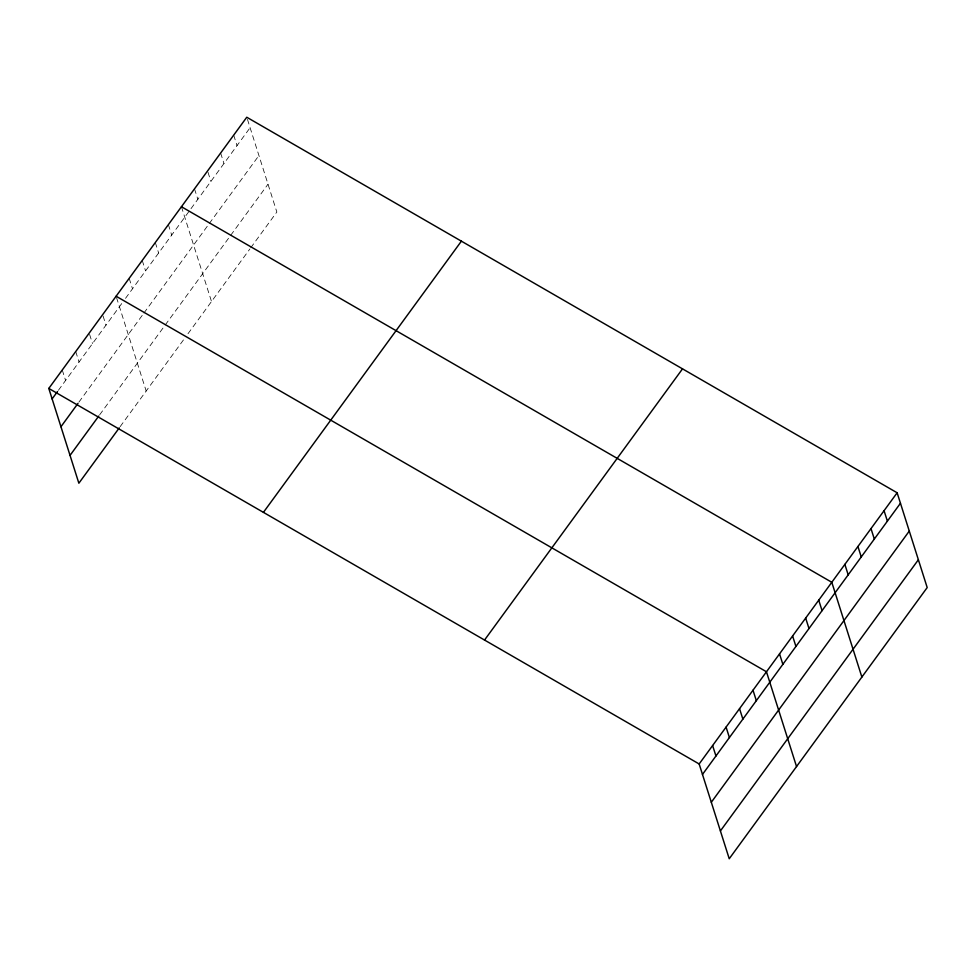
<?xml version="1.0" encoding="UTF-8"?>
<svg xmlns="http://www.w3.org/2000/svg" width="976" height="976" viewBox="0 0 976 976"><rect width="100%" height="100%" fill="white"/><g stroke="black" fill="none" stroke-linecap="round" stroke-linejoin="round"><path stroke-width="0.73" stroke-dasharray="4.88 3.66" d="M58.401 390.302L122.049 303.121M125.526 298.339L250.1 127.71M78.897 402.136L143.069 314.235M143.936 313.04L208.4 224.736M209.267 223.553L258.921 155.538M99.662 414.824L163.48 327.387M165.225 325.008L268.022 184.196M120.146 426.658L184.501 338.501M187.99 333.731L249.844 249.014M250.71 247.819L276.842 212.024L247.196 118.547M233.703 135.139L237.034 145.607M220.637 153.037L223.968 163.504M207.986 172.24L210.901 181.402M194.505 188.832L197.835 199.299M181.438 206.729L211.511 301.511M168.372 224.626L171.703 235.106M155.306 242.536L158.637 253.004M142.24 260.433L145.57 270.901M129.174 278.331L132.504 288.798M116.522 297.534L146.18 391.01M103.066 315.98L105.969 325.142M89.597 334.414L92.513 343.576M75.725 351.555L79.044 362.023M62.257 369.989L65.587 380.457"/><path stroke-width="1.46" d="M48.8 388.436L246.769 117.242L897.139 492.782L927.2 587.564L729.231 858.758L699.158 763.976L48.8 388.436L78.861 483.218L119.255 427.891M52.118 398.903L57.511 391.522M60.951 426.732L77.995 403.369M70.04 455.389L98.759 416.057M263.422 512.363L461.392 241.17M484.535 640.049L682.517 368.855M699.158 763.976L897.139 492.782M702.476 774.444L900.458 503.25M711.309 802.272L909.278 531.078M720.398 830.942L918.379 559.748M181.438 206.729L831.796 582.282L861.869 677.063M116.107 296.228L766.465 671.769L796.538 766.55M884.061 510.68L887.391 521.147M870.995 528.577L874.325 539.057M857.928 546.487L861.259 556.954M844.862 564.384L848.193 574.852M818.73 600.179L822.06 610.647M805.664 618.076L808.994 628.544M792.597 635.974L795.928 646.441M779.531 653.871L782.862 664.339M753.008 690.215L756.327 700.683M739.54 708.649L742.87 719.129M726.083 727.096L729.401 737.563M712.614 745.542L715.945 756.01"/></g></svg>
